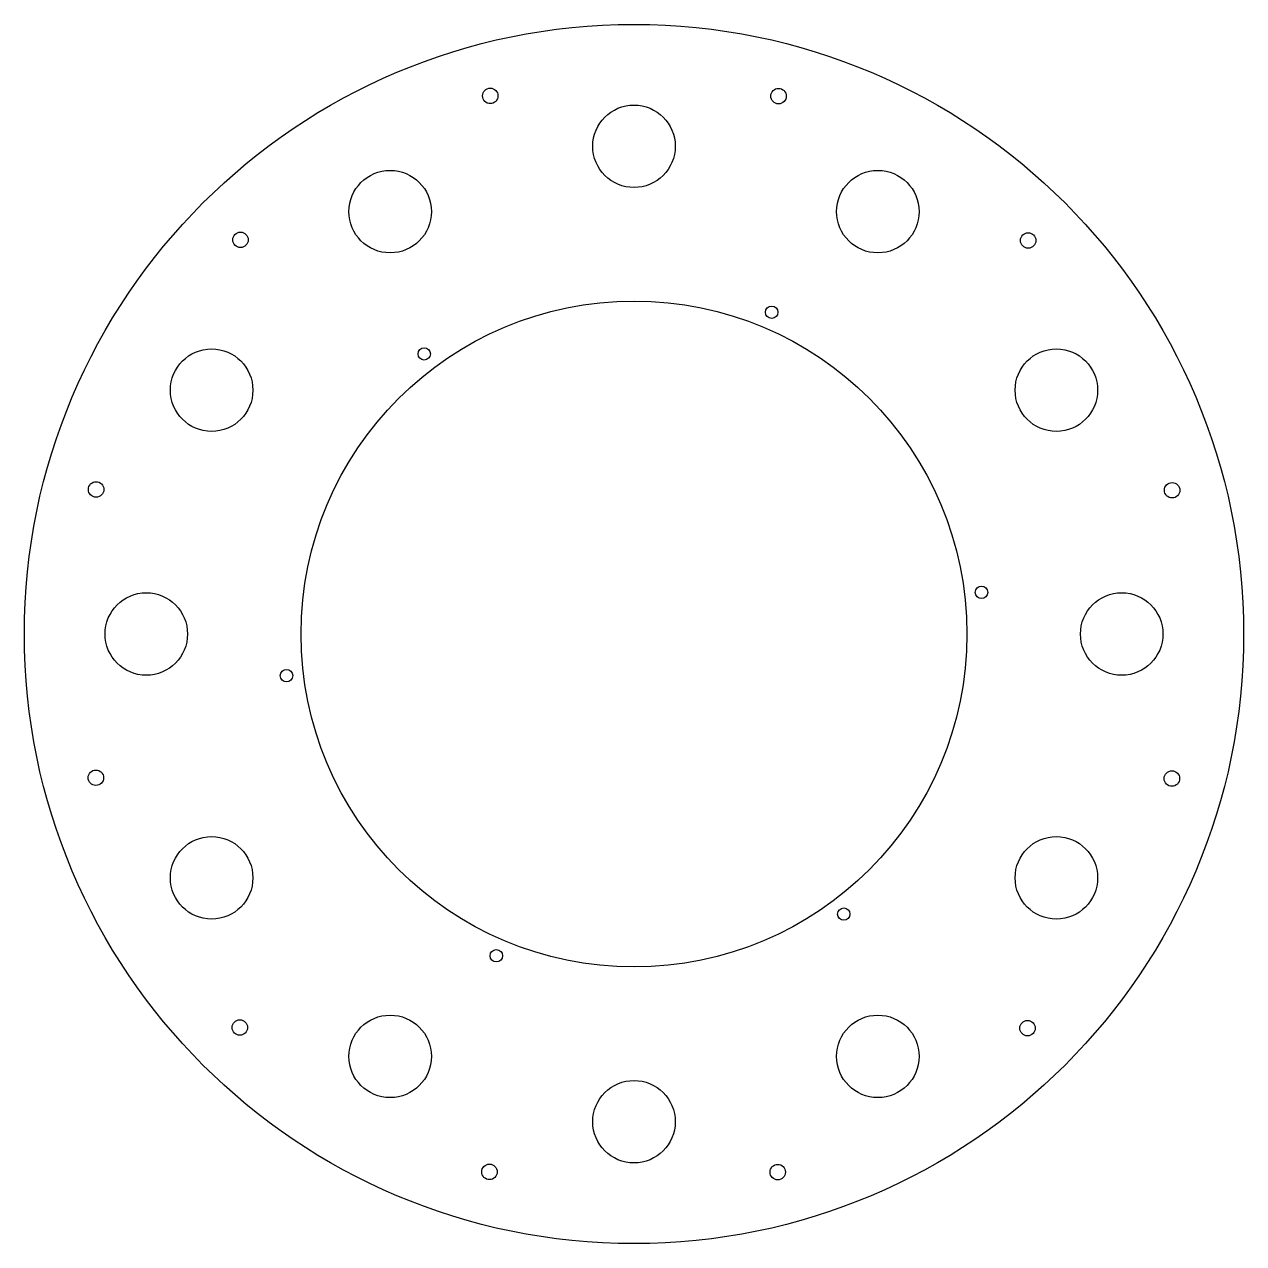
# Model space of a CAD drawing. Header units: millimetres. Extents: x -250 to 250, y -250 to 250.
import ezdxf

# ---------------------------------------------------------------- set-up
doc = ezdxf.new("R2010")
doc.units = ezdxf.units.MM
doc.layers.get('0').update_dxf_attribs({"linetype": 'CONTINUOUS'})

msp = doc.modelspace()

# ---------------------------------------------------------------- linework, layer by layer
for centre, radius in [((0, 0), 250), ((-58.95, 220.68), 3.17), ((59.28, 220.59), 3.17), ((0, 200), 16.91), ((-100, 173.21), 16.91), ((100, 173.21), 16.91), ((-161.39, 161.64), 3.17), ((161.64, 161.39), 3.17), ((0, 0), 136.53), ((56.46, 131.94), 2.55), ((-173.21, 100), 16.91), ((-86.03, 114.86), 2.55), ((173.21, 100), 16.91), ((-220.59, 59.28), 3.17), ((220.68, 58.95), 3.17), ((-200, 0), 16.91), ((142.49, 17.08), 2.55), ((200, 0), 16.91), ((-142.49, -17.08), 2.55), ((-220.68, -58.95), 3.17), ((220.59, -59.28), 3.17), ((-173.21, -100), 16.91), ((173.21, -100), 16.91), ((86.03, -114.86), 2.55), ((-56.46, -131.94), 2.55), ((-161.64, -161.39), 3.17), ((-100, -173.21), 16.91), ((100, -173.21), 16.91), ((161.39, -161.64), 3.17), ((0, -200), 16.91), ((-59.28, -220.59), 3.17), ((58.95, -220.68), 3.17)]:
    msp.add_circle(centre, radius)

doc.saveas('drawing.dxf')
